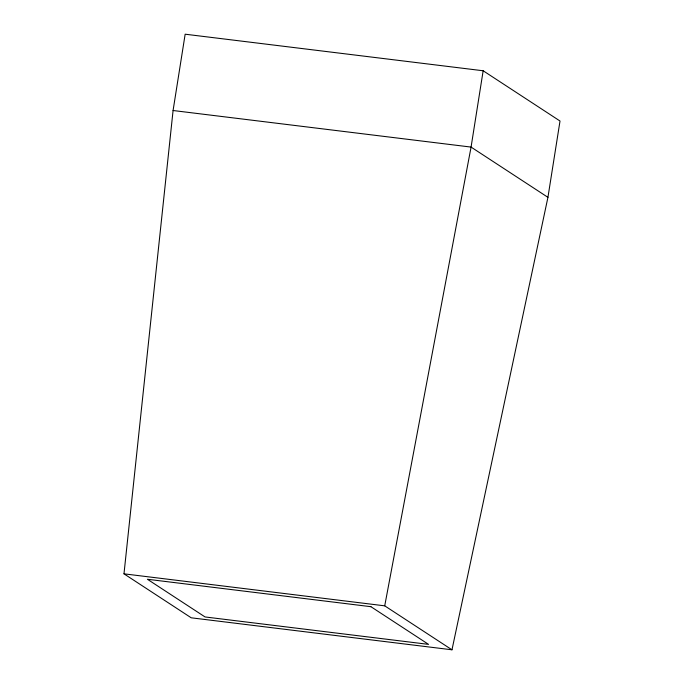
<?xml version="1.0" encoding="UTF-8"?>
<svg xmlns="http://www.w3.org/2000/svg" width="684" height="684" viewBox="0 0 684 684"><rect width="100%" height="100%" fill="white"/><g stroke="black" fill="none" stroke-linecap="round" stroke-linejoin="round"><path stroke-width="1.03" d="M123.984 573.833L173.078 110.517L185.159 34.2L483.161 70.768L560.016 121.017L547.935 197.334L451.979 649.8L191.229 617.806L123.984 573.833L384.724 605.836L451.979 649.8M483.161 70.768L471.071 147.086L384.724 605.836M173.078 110.517L471.071 147.086L547.935 197.334M370.908 606.691L147.411 579.262L205.055 616.951L428.552 644.371L370.908 606.691"/></g></svg>
